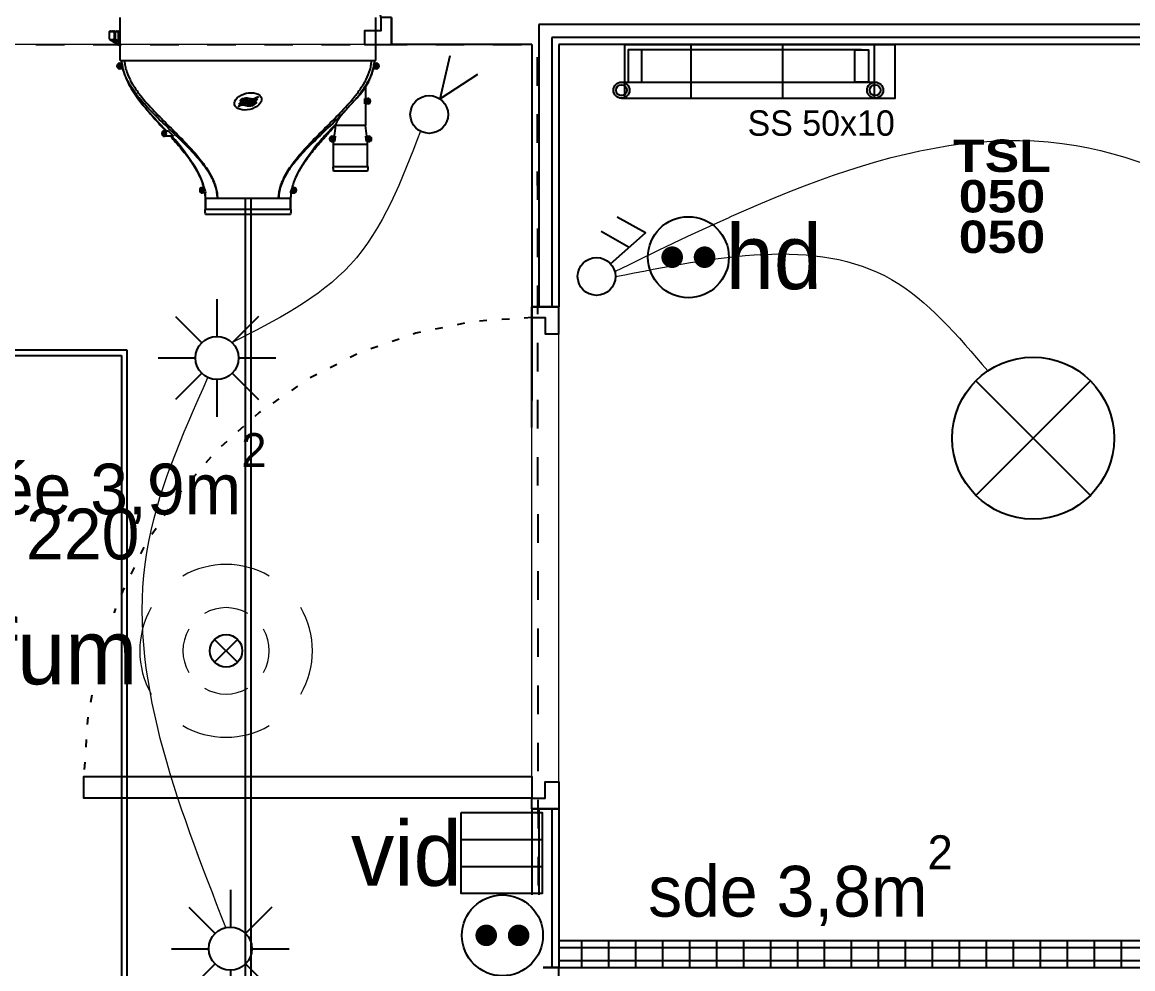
# Model space of a CAD drawing. Header units: centimetres. Extents: x 2648 to 12729, y 1890 to 6224.
# Drawn here: x 9464.1 to 9669.8, y 4393.2 to 4568.5 of the extents above; entities that cross this region are included whole.
import ezdxf

# ---------------------------------------------------------------- set-up
doc = ezdxf.new("R2010")
doc.units = ezdxf.units.CM
doc.linetypes.add('Style de ligne -18', pattern=[0.164042, 0.054681, -0.109361])
doc.linetypes.add('VW-01', pattern=[0.41656, 0.20828, -0.20828])
for name, color, linetype in [('B aménagement intérieur', 252, 'Continuous'), ('B Faux plafonds', 9, 'Continuous'), ('B GÈnÈral_Hatch', 252, 'Continuous'), ('B Général', 252, 'Continuous'), ('C ANNOTATIONS-prestations', 252, 'Continuous'), ('C ANNOTATIONS-texte', 252, 'Continuous'), ('D SURFACES-shab', 252, 'Continuous'), ('F REMPLISSAGE-vert clair', 252, 'Continuous'), ('F REMPLISSAGE-vert foncé', 252, 'Continuous'), ('F REMPLISSAGE-vert hachurÈ_Hatch', 252, 'Continuous'), ('F REMPLISSAGE-vert hachuré', 252, 'Continuous')]:
    doc.layers.add(name, color=color, linetype=linetype)
for name, color, linetype, lineweight in [('prlm-CHAUFF', 4, 'Continuous', 25), ('prlm-CHAUFF-CONV', 1, 'Continuous', 25), ('prlm-ELEC-CFA', 1, 'Continuous', 25), ('prlm-ELEC-CFO', 10, 'Continuous', 25), ('prlm-ELEC-SSI', 6, 'Continuous', 25)]:
    doc.layers.add(name, color=color, linetype=linetype, lineweight=lineweight)
doc.layers.add('prlm-ZEROPLOT', color=254, linetype='Continuous', plot=False)
doc.styles.add('Eurostile', font='Eurosti.TTF')
doc.styles.add('prlm-chauff-rad', font='ariblk.ttf', dxfattribs={"height": 12})
doc.styles.add('prlm-elec-cfa', font='comic.ttf', dxfattribs={"height": 12})
doc.styles.add('prlm-elec-cfo', font='comic.ttf', dxfattribs={"height": 12})
doc.styles.add('prlm-elec-ssi', font='comic.ttf', dxfattribs={"height": 12})
pattern_1 = [(90, (9427.75, 4590.1716), (5, -5e-14), [])]

# ---------------------------------------------------------------- blocks, each defined once
blk = doc.blocks.new('xi.TSL-050-050')
at = {"layer": 'prlm-CHAUFF-CONV', "linetype": 'ByBlock', "lineweight": -2}
h = blk.add_hatch(color=0, dxfattribs=at)
edge = h.paths.add_edge_path()
edge.add_arc((-23.5, 7.5), 1.5, 0, 360)
edge = h.paths.add_edge_path(flags=17)
edge.add_arc((-23.5, 7.5), 1, 0, 360)
edge = h.paths.add_edge_path()
edge.add_arc((23.5, 7.5), 1.5, 0, 360)
edge = h.paths.add_edge_path(flags=17)
edge.add_arc((23.5, 7.5), 1, 0, 360)
at = {"layer": 'prlm-CHAUFF-CONV', "color": 0, "linetype": 'ByBlock', "lineweight": -2, "flags": 128}
for points in [[(23.5, 9), (-23.5, 9)], [(23.5, 6), (-23.5, 6)]]:
    blk.add_lwpolyline(points, dxfattribs=at)
at = {"layer": 'prlm-CHAUFF-CONV', "color": 0, "linetype": 'ByBlock', "lineweight": -2}
for points in [[(-19.73, 0), (-22.27, 0), (-22.27, 6), (-19.73, 6)], [(19.73, 0), (22.27, 0), (22.27, 6), (19.73, 6)]]:
    blk.add_lwpolyline(points, close=True, dxfattribs=at)
for centre, radius in [((-23.5, 7.5), 1.5), ((-23.5, 7.5), 1), ((23.5, 7.5), 1.5), ((23.5, 7.5), 1)]:
    blk.add_circle(centre, radius, dxfattribs=at)
at = {"layer": 'prlm-ZEROPLOT', "linetype": 'ByBlock', "lineweight": -2, "flags": 128}
blk.add_lwpolyline([(-21, 0), (21, 0)], dxfattribs=at)
blk = doc.blocks.new('xi.PC')
at = {"color": 0, "lineweight": 5}
blk.add_wipeout([(-7.5, -7.5), (7.5, -7.5), (7.5, 7.5), (-7.5, 7.5)], dxfattribs=at).dxf.layer = 'prlm-ELEC-CFO'
at = {"layer": 'prlm-ELEC-CFO', "color": 0, "linetype": 'ByBlock', "lineweight": 5, "const_width": 2}
for points in [[(-4, 0, 1), (-2, 0, 1)], [(2, 0, 1), (4, 0, 1)]]:
    blk.add_lwpolyline(points, format="xyb", close=True, dxfattribs=at)
at = {"layer": 'prlm-ELEC-CFO', "color": 0, "linetype": 'ByBlock', "lineweight": -2}
blk.add_circle((0, 0), 7.5, dxfattribs=at)
blk = doc.blocks.new('xi.VID')
at = {"layer": 'prlm-ELEC-CFA', "color": 0, "linetype": 'ByBlock', "lineweight": -2, "flags": 128}
blk.add_lwpolyline([(-7.5, 7.5), (7.5, 7.5), (7.5, -7.5), (-7.5, -7.5)], close=True, dxfattribs=at)
at = {"layer": 'prlm-ELEC-CFA', "color": 0}
for points in [[(-7.5, 2.5), (7.5, 2.5)], [(-7.5, -2.5), (7.5, -2.5)]]:
    blk.add_lwpolyline(points, dxfattribs=at)
blk = doc.blocks.new('xi.FUM')
at = {"color": 0}
blk.add_wipeout([(-10.61, -10.61), (-15, 0), (-10.61, 10.61), (0, 15), (10.61, 10.61), (15, 0), (10.61, -10.61), (0, -15)], dxfattribs=at).dxf.layer = 'prlm-ELEC-SSI'
at = {"layer": 'prlm-ELEC-SSI', "color": 0}
for points in [[(-2.12, 2.12), (2.12, -2.12)], [(2.12, 2.12), (-2.12, -2.12)]]:
    blk.add_lwpolyline(points, dxfattribs=at)
blk.add_circle((0, 0), 3, dxfattribs=at)
at = {"layer": 'prlm-ELEC-SSI', "color": 0, "lineweight": 13}
for radius, start, end in [(16, 60, 120), (16, 150, 210), (8, 60, 120), (16, 330, 30), (8, 150, 210), (8, 330, 30), (8, 240, 300), (16, 240, 300)]:
    blk.add_arc((0, 0), radius, start, end, dxfattribs=at)
blk = doc.blocks.new('xi.VV')
at = {"layer": 'prlm-ELEC-CFO', "color": 0}
blk.add_lwpolyline([(6.95, 3.42), (0.01, -1.13), (1.91, 6.95)], dxfattribs=at)
blk.add_circle((-2, -4), 3.5, dxfattribs=at)
blk = doc.blocks.new('xi.SPOT')
at = {"color": 0, "lineweight": 5}
blk.add_wipeout([(-4, 0), (-2.83, -2.83), (0, -4), (2.83, -2.83), (4, 0), (2.83, 2.83), (0, 4), (-2.83, 2.83)], dxfattribs=at).dxf.layer = 'prlm-ELEC-CFO'
at = {"layer": 'prlm-ELEC-CFO', "color": 0, "linetype": 'ByBlock', "lineweight": -2, "flags": 128}
for points in [[(0, 10.88), (0, 4)], [(-7.69, 7.69), (-2.83, 2.83)], [(7.69, 7.69), (2.83, 2.83)], [(-10.88, 0), (-4, 0)], [(4, 0), (10.88, 0)], [(-2.83, -2.83), (-7.69, -7.69)], [(0, -4), (0, -10.88)], [(2.83, -2.83), (7.69, -7.69)]]:
    blk.add_lwpolyline(points, dxfattribs=at)
at = {"layer": 'prlm-ELEC-CFO', "color": 0, "linetype": 'ByBlock', "lineweight": -2}
blk.add_circle((0, 0), 4, dxfattribs=at)
blk = doc.blocks.new('xi.PCHD')
at = {"color": 0, "lineweight": 5}
blk.add_wipeout([(-7.5, -7.5), (7.5, -7.5), (7.5, 7.5), (-7.5, 7.5)], dxfattribs=at).dxf.layer = 'prlm-ELEC-CFO'
at = {"layer": 'prlm-ELEC-CFO', "color": 0, "linetype": 'ByBlock', "lineweight": 5, "const_width": 2}
for points in [[(-4, 0, 1), (-2, 0, 1)], [(2, 0, 1), (4, 0, 1)]]:
    blk.add_lwpolyline(points, format="xyb", close=True, dxfattribs=at)
at = {"layer": 'prlm-ELEC-CFO', "color": 0, "linetype": 'ByBlock', "lineweight": -2}
blk.add_circle((0, 0), 7.5, dxfattribs=at)
blk = doc.blocks.new('xi.DA')
at = {"layer": 'prlm-ELEC-CFO', "color": 0}
for points in [[(0.61, -1.67), (7.04, 4.05), (1.81, 7.01)], [(4.05, 1.39), (-1.17, 4.34)]]:
    blk.add_lwpolyline(points, dxfattribs=at)
blk.add_circle((-2, -4), 3.5, dxfattribs=at)
blk = doc.blocks.new('xi.PTCE')
at = {"layer": 'prlm-ELEC-CFO', "color": 0}
for points in [[(-10.61, 10.61), (10.61, -10.61)], [(10.61, 10.61), (-10.61, -10.61)]]:
    blk.add_lwpolyline(points, dxfattribs=at)
at = {"layer": 'prlm-ELEC-CFO', "color": 0, "linetype": 'ByBlock'}
blk.add_circle((0, 0), 15, dxfattribs=at)
blk = doc.blocks.new('B 80.PP 80')
at = {"layer": 'B Général', "flags": 128}
blk.add_lwpolyline([(-43, 2.5), (-43, 85.5), (-39, 85.5), (-39, 2.5)], close=True, dxfattribs=at)
at = {"layer": 'B Général', "linetype": 'Style de ligne -18', "ltscale": 25.4, "flags": 128}
blk.add_lwpolyline([(46, 2.5), (45.27, 13.33), (43.1, 23.98), (39.53, 34.26), (34.61, 44), (28.44, 53.03), (21.1, 61.19), (12.74, 68.35), (3.5, 74.38), (-6.47, 79.18), (-17, 82.67), (-27.91, 84.79), (-39, 85.5)], dxfattribs=at)
at = {"layer": 'B Général', "linetype": 'Continuous', "flags": 128}
for points in [[(-45, 2.5), (-43, 2.5), (-43, 0), (-40, 0), (-40, -2.5), (-45, -2.5)], [(48, 2.5), (46, 2.5), (46, 0), (43, 0), (43, -2.5), (48, -2.5), (48, -2.5), (48, -2.5), (48, 1.79), (48, 1.79)]]:
    blk.add_lwpolyline(points, close=True, dxfattribs=at)
at = {"layer": 'C ANNOTATIONS-prestations', "insert": (-37.5, 32.5), "char_height": 5.8825, "attachment_point": 1, "rotation": 90, "line_spacing_factor": 0.894142, "style": 'Eurostile'}
blk.add_mtext('PP 83 x 204', dxfattribs=at)
blk = doc.blocks.new('B 80.Sèche-serviette')
at = {"layer": 'B GÈnÈral_Hatch', "linetype": 'Continuous'}
h = blk.add_hatch(dxfattribs=at)
h.set_pattern_fill('H_BARDAGE V 150', color=256, style=0, pattern_type=2)
h.set_pattern_definition([(90, (0, 3.493), (17, 0), [])])
h.paths.add_polyline_path([(-25, 8.4925), (25, 8.4925), (25, -1.5075), (-25, -1.5075)])
at = {"layer": 'B Général', "linetype": 'Continuous', "flags": 128}
blk.add_lwpolyline([(-25, 8.4925), (25, 8.4925), (25, -1.5075), (-25, -1.5075)], close=True, dxfattribs=at)
at = {"layer": 'C ANNOTATIONS-prestations', "insert": (25, -8.4925), "char_height": 4.706, "width": 50, "attachment_point": 9, "line_spacing_factor": 0.894142, "style": 'Eurostile'}
blk.add_mtext('SS 50x10', dxfattribs=at)

msp = doc.modelspace()

# ---------------------------------------------------------------- hatches: boundary and pattern name
at = {"layer": 'F REMPLISSAGE-vert hachurÈ_Hatch', "linetype": 'Continuous'}
h = msp.add_hatch(dxfattribs=at)
h.set_pattern_fill('90-0_5 HYDROFUGE_0_5', color=256, style=0, pattern_type=2)
h.set_pattern_definition(pattern_1)
h.paths.add_polyline_path([(9563.484, 4398.397), (9563.484, 4397.097), (9706.16, 4397.097), (9706.16, 4398.397)])
h = msp.add_hatch(dxfattribs=at)
h.set_pattern_fill('90-0_5 HYDROFUGE_0_5', color=256, style=0, pattern_type=2)
h.set_pattern_definition(pattern_1)
h.paths.add_polyline_path([(9563.484, 4397.097), (9563.484, 4394.697), (9706.16, 4394.697), (9706.16, 4397.097)])
h = msp.add_hatch(dxfattribs=at)
h.set_pattern_fill('90-0_5 HYDROFUGE_0_5', color=256, style=0, pattern_type=2)
h.set_pattern_definition(pattern_1)
h.paths.add_polyline_path([(9563.484, 4394.697), (9563.484, 4393.397), (9706.16, 4393.397), (9706.16, 4394.697)])

# ---------------------------------------------------------------- linework, layer by layer
at = {"layer": 'B Faux plafonds', "linetype": 'VW-01', "ltscale": 25.4, "flags": 128}
msp.add_lwpolyline([(9559.663, 4393.397), (9706.16, 4393.397), (9706.16, 4300.397), (9439.484, 4300.308), (9439.484, 4300.314), (9432.329, 4300.314), (9432.329, 4367.315), (9367.329, 4367.315), (9367.329, 4457.315), (9432.344, 4457.315), (9432.344, 4564.372), (9559.484, 4564.372)], close=True, dxfattribs=at)
at = {"layer": 'B Général', "linetype": 'Continuous'}
for p, q in [((9532.484, 4569.372), (9532.484, 4564.372)), ((9558.484, 4564.372), (9532.484, 4564.372)), ((9558.484, 4564.372), (9532.484, 4564.372)), ((9558.484, 4564.372), (9558.484, 4498.397)), ((9794.484, 4564.372), (9563.484, 4564.372)), ((9563.484, 4564.372), (9563.484, 4515.781)), ((9558.484, 4515.781), (9563.484, 4515.781)), ((9558.484, 4493.397), (9558.484, 4515.781)), ((9558.484, 4422.781), (9558.484, 4393.397)), ((9558.484, 4422.781), (9563.484, 4422.781)), ((9563.484, 4422.781), (9563.484, 4398.397)), ((9563.484, 4398.397), (9706.16, 4398.397)), ((9558.484, 4393.397), (9563.484, 4393.397)), ((9563.484, 4393.397), (9706.16, 4393.397))]:
    msp.add_line(p, q, dxfattribs=at)
at = {"layer": 'B Général', "linetype": 'Continuous', "flags": 128}
for points in [[(9558.484, 4515.781), (9558.484, 4513.781), (9560.984, 4513.781), (9560.984, 4510.781), (9563.484, 4510.781), (9563.484, 4515.781), (9563.484, 4515.781), (9563.484, 4515.781), (9559.198, 4515.781), (9559.198, 4515.781)], [(9558.484, 4422.781), (9558.484, 4424.781), (9560.984, 4424.781), (9560.984, 4427.781), (9563.484, 4427.781), (9563.484, 4422.781)]]:
    msp.add_lwpolyline(points, close=True, dxfattribs=at)
at = {"layer": 'B Général', "linetype": 'Style de ligne -18', "ltscale": 25.4, "flags": 128}
msp.add_lwpolyline([(9558.484, 4513.781), (9547.651, 4513.054), (9537.002, 4510.885), (9526.721, 4507.311), (9516.984, 4502.394), (9507.957, 4496.216), (9499.794, 4488.885), (9492.636, 4480.526), (9486.604, 4471.281), (9481.802, 4461.309), (9478.312, 4450.781), (9476.194, 4439.876), (9475.484, 4428.781)], dxfattribs=at)
at = {"layer": 'B Général', "flags": 128}
msp.add_lwpolyline([(9558.484, 4424.781), (9475.484, 4424.781), (9475.484, 4428.781), (9558.484, 4428.781)], close=True, dxfattribs=at)
at = {"layer": 'D SURFACES-shab', "lineweight": 18, "flags": 128}
for points in [[(9432.329, 4367.315), (9432.329, 4300.376), (9558.484, 4300.301), (9558.484, 4564.372), (9432.344, 4564.372), (9432.344, 4457.315), (9367.329, 4457.315), (9367.329, 4367.315)], [(9563.484, 4564.372), (9794.484, 4564.372), (9794.484, 4398.397), (9563.484, 4398.397)], [(9563.484, 4393.397), (9705.16, 4393.397), (9705.16, 4300.301), (9563.484, 4300.301)]]:
    msp.add_lwpolyline(points, close=True, dxfattribs=at)
at = {"layer": 'F REMPLISSAGE-vert clair'}
for p, q in [((9794.484, 4568.072), (9559.784, 4568.072)), ((9559.784, 4568.072), (9559.784, 4515.781)), ((9794.484, 4565.672), (9562.184, 4565.672)), ((9562.184, 4565.672), (9562.184, 4515.781)), ((9559.784, 4422.781), (9559.784, 4393.397)), ((9562.184, 4422.781), (9562.184, 4393.397))]:
    msp.add_line(p, q, dxfattribs=at)
at = {"layer": 'F REMPLISSAGE-vert foncé'}
for p, q in [((9794.484, 4568.072), (9559.784, 4568.072)), ((9559.784, 4568.072), (9559.784, 4515.781)), ((9794.484, 4565.672), (9562.184, 4565.672)), ((9562.184, 4565.672), (9562.184, 4515.781)), ((9559.784, 4422.781), (9559.784, 4393.397)), ((9562.184, 4422.781), (9562.184, 4393.397))]:
    msp.add_line(p, q, dxfattribs=at)
at = {"layer": 'F REMPLISSAGE-vert foncé', "linetype": 'Continuous'}
for p, q in [((9558.484, 4564.372), (9558.484, 4515.781)), ((9794.484, 4564.372), (9563.484, 4564.372)), ((9563.484, 4564.372), (9563.484, 4515.781)), ((9558.484, 4422.781), (9558.484, 4393.397)), ((9563.484, 4422.781), (9563.484, 4393.397))]:
    msp.add_line(p, q, dxfattribs=at)
at = {"layer": 'F REMPLISSAGE-vert hachuré', "linetype": 'Continuous'}
for p, q in [((9563.484, 4398.397), (9706.16, 4398.397)), ((9563.484, 4393.397), (9706.16, 4393.397))]:
    msp.add_line(p, q, dxfattribs=at)
at = {"layer": 'F REMPLISSAGE-vert hachuré'}
for p, q in [((9563.484, 4397.097), (9706.16, 4397.097)), ((9563.484, 4394.697), (9706.16, 4394.697))]:
    msp.add_line(p, q, dxfattribs=at)
at = {"layer": 'prlm-CHAUFF', "ltscale": 50}
for p, q in [((9482.2, 4561.372), (9482.2, 4569.372)), ((9529.6, 4561.372), (9529.6, 4569.372)), ((9480.192, 4566.722), (9480.235, 4566.771)), ((9481.185, 4566.722), (9480.192, 4566.722)), ((9480.192, 4566.722), (9480.192, 4565.359)), ((9480.235, 4566.771), (9480.237, 4566.772)), ((9480.237, 4566.772), (9481.263, 4566.772)), ((9480.347, 4566.862), (9480.257, 4566.772)), ((9480.391, 4566.862), (9480.301, 4566.772)), ((9480.369, 4566.84), (9480.347, 4566.862)), ((9480.455, 4566.862), (9480.365, 4566.772)), ((9480.423, 4566.83), (9480.391, 4566.862)), ((9480.541, 4566.862), (9480.451, 4566.772)), ((9480.498, 4566.82), (9480.455, 4566.862)), ((9480.593, 4566.809), (9480.541, 4566.862)), ((9480.646, 4566.862), (9480.556, 4566.772)), ((9480.61, 4566.862), (9480.575, 4566.827)), ((9480.628, 4566.844), (9480.61, 4566.862)), ((9480.709, 4566.799), (9480.646, 4566.862)), ((9480.771, 4566.862), (9480.681, 4566.772)), ((9480.844, 4566.789), (9480.771, 4566.862)), ((9480.849, 4566.862), (9480.81, 4566.824)), ((9480.917, 4566.862), (9480.827, 4566.772)), ((9480.883, 4566.828), (9480.849, 4566.862)), ((9481, 4566.779), (9480.917, 4566.862)), ((9481.083, 4566.862), (9480.993, 4566.772)), ((9481.173, 4566.772), (9481.083, 4566.862)), ((9481.132, 4566.862), (9481.107, 4566.838)), ((9481.201, 4566.793), (9481.132, 4566.862)), ((9481.27, 4566.862), (9481.18, 4566.772)), ((9481.185, 4566.722), (9481.261, 4566.771)), ((9481.185, 4565.359), (9481.185, 4566.722)), ((9481.263, 4566.772), (9481.261, 4566.771)), ((9481.261, 4566.771), (9481.261, 4565.331)), ((9481.263, 4566.772), (9481.837, 4566.772)), ((9481.36, 4566.772), (9481.27, 4566.862)), ((9481.417, 4566.862), (9481.344, 4566.789)), ((9481.476, 4566.804), (9481.417, 4566.862)), ((9481.534, 4566.862), (9481.444, 4566.772)), ((9481.624, 4566.772), (9481.534, 4566.862)), ((9481.665, 4566.862), (9481.599, 4566.797)), ((9481.718, 4566.809), (9481.665, 4566.862)), ((9481.772, 4566.862), (9481.682, 4566.772)), ((9481.862, 4566.772), (9481.772, 4566.862)), ((9482.2, 4566.772), (9481.837, 4566.772)), ((9481.837, 4566.772), (9481.837, 4564.956)), ((9482.015, 4566.862), (9481.925, 4566.772)), ((9482.105, 4566.772), (9482.015, 4566.862)), ((9482.2, 4566.807), (9482.166, 4566.772)), ((9480.843, 4564.912), (9480.506, 4565.13)), ((9480.62, 4565.119), (9480.882, 4564.949)), ((9480.843, 4564.912), (9480.882, 4564.949)), ((9480.86, 4564.901), (9480.843, 4564.912)), ((9480.86, 4564.901), (9480.891, 4564.938)), ((9481.466, 4564.544), (9480.86, 4564.901)), ((9480.882, 4564.949), (9480.882, 4565.12)), ((9480.882, 4564.949), (9480.891, 4564.938)), ((9480.891, 4565.121), (9480.891, 4564.938)), ((9480.891, 4564.938), (9481.492, 4564.582)), ((9481.261, 4565.331), (9481.185, 4565.359)), ((9481.261, 4565.331), (9481.837, 4564.956)), ((9481.363, 4565.13), (9481.701, 4564.912)), ((9481.492, 4564.582), (9481.466, 4564.544)), ((9481.492, 4564.582), (9481.492, 4565.047)), ((9481.546, 4564.518), (9481.544, 4564.522)), ((9481.546, 4565.012), (9481.546, 4564.518)), ((9481.546, 4564.518), (9481.569, 4564.479)), ((9481.701, 4564.912), (9481.718, 4564.901)), ((9481.718, 4564.901), (9482.2, 4564.565)), ((9481.837, 4564.956), (9482.2, 4564.711)), ((9481.944, 4560.322), (9481.944, 4560.422)), ((9481.944, 4560.422), (9482.05, 4560.422)), ((9482.05, 4560.529), (9482.15, 4560.529)), ((9482.05, 4560.422), (9482.05, 4560.529)), ((9482.1, 4560.872), (9482.543, 4560.872)), ((9482.15, 4560.529), (9482.15, 4560.422)), ((9482.15, 4560.422), (9482.256, 4560.422)), ((9482.2, 4561.372), (9529.6, 4561.372)), ((9482.256, 4560.422), (9482.256, 4560.322)), ((9482.538, 4560.956), (9482.542, 4560.872)), ((9529.257, 4560.872), (9529.7, 4560.872)), ((9529.262, 4560.956), (9529.258, 4560.872)), ((9529.544, 4560.322), (9529.544, 4560.422)), ((9529.544, 4560.422), (9529.65, 4560.422)), ((9529.65, 4560.529), (9529.75, 4560.529)), ((9529.65, 4560.422), (9529.65, 4560.529)), ((9529.75, 4560.529), (9529.75, 4560.422)), ((9529.75, 4560.422), (9529.856, 4560.422)), ((9529.856, 4560.422), (9529.856, 4560.322)), ((9482.05, 4560.322), (9481.944, 4560.322)), ((9482.05, 4560.216), (9482.05, 4560.322)), ((9482.15, 4560.216), (9482.05, 4560.216)), ((9482.713, 4559.872), (9482.1, 4559.872)), ((9482.15, 4560.322), (9482.15, 4560.216)), ((9482.256, 4560.322), (9482.15, 4560.322)), ((9529.7, 4559.872), (9529.087, 4559.872)), ((9529.65, 4560.322), (9529.544, 4560.322)), ((9529.65, 4560.216), (9529.65, 4560.322)), ((9529.75, 4560.216), (9529.65, 4560.216)), ((9529.75, 4560.322), (9529.75, 4560.216)), ((9529.856, 4560.322), (9529.75, 4560.322)), ((9527.7, 4556.494), (9527.7, 4554.372)), ((9527.7, 4556.494), (9527.7, 4554.372)), ((9527.55, 4553.372), (9527.55, 4554.372)), ((9527.55, 4554.372), (9528.1, 4554.372)), ((9528.1, 4553.372), (9527.55, 4553.372)), ((9527.7, 4553.372), (9527.7, 4549.372)), ((9527.7, 4553.372), (9527.7, 4549.372)), ((9527.944, 4553.822), (9527.944, 4553.922)), ((9527.944, 4553.922), (9528.05, 4553.922)), ((9528.05, 4553.822), (9527.944, 4553.822)), ((9528.05, 4554.029), (9528.15, 4554.029)), ((9528.05, 4553.922), (9528.05, 4554.029)), ((9528.05, 4553.716), (9528.05, 4553.822)), ((9528.15, 4553.716), (9528.05, 4553.716)), ((9528.15, 4554.029), (9528.15, 4553.922)), ((9528.15, 4553.922), (9528.256, 4553.922)), ((9528.15, 4553.822), (9528.15, 4553.716)), ((9528.256, 4553.822), (9528.15, 4553.822)), ((9528.256, 4553.922), (9528.256, 4553.822)), ((9490.409, 4548.029), (9490.509, 4548.029)), ((9490.409, 4547.922), (9490.409, 4548.029)), ((9490.459, 4548.372), (9491.073, 4548.372)), ((9490.509, 4548.029), (9490.509, 4547.922)), ((9491.073, 4548.372), (9492.075, 4547.372)), ((9522.1, 4549.53), (9520.03, 4547.372)), ((9520.03, 4547.372), (9522.1, 4549.53)), ((9522.1, 4549.53), (9522.1, 4549.372)), ((9522.1, 4549.53), (9522.1, 4549.372)), ((9527.7, 4549.372), (9522.1, 4549.372)), ((9490.303, 4547.822), (9490.303, 4547.922)), ((9490.303, 4547.922), (9490.409, 4547.922)), ((9490.409, 4547.822), (9490.303, 4547.822)), ((9490.409, 4547.716), (9490.409, 4547.822)), ((9490.509, 4547.716), (9490.409, 4547.716)), ((9492.075, 4547.372), (9490.459, 4547.372)), ((9490.509, 4547.922), (9490.616, 4547.922)), ((9490.509, 4547.822), (9490.509, 4547.716)), ((9490.616, 4547.822), (9490.509, 4547.822)), ((9490.616, 4547.922), (9490.616, 4547.822)), ((9521.344, 4546.822), (9521.344, 4546.922)), ((9521.344, 4546.922), (9521.45, 4546.922)), ((9521.45, 4546.822), (9521.344, 4546.822)), ((9521.45, 4547.029), (9521.55, 4547.029)), ((9521.45, 4546.922), (9521.45, 4547.029)), ((9521.45, 4546.716), (9521.45, 4546.822)), ((9521.55, 4546.716), (9521.45, 4546.716)), ((9521.5, 4547.372), (9522.05, 4547.372)), ((9521.933, 4546.372), (9521.5, 4546.372)), ((9521.55, 4547.029), (9521.55, 4546.922)), ((9521.55, 4546.922), (9521.656, 4546.922)), ((9521.55, 4546.822), (9521.55, 4546.716)), ((9521.656, 4546.822), (9521.55, 4546.822)), ((9521.656, 4546.922), (9521.656, 4546.822)), ((9522.05, 4547.317), (9521.933, 4546.372)), ((9522.05, 4547.372), (9522.05, 4547.317)), ((9527.75, 4547.317), (9527.75, 4547.372)), ((9527.75, 4547.372), (9528.3, 4547.372)), ((9527.867, 4546.372), (9527.75, 4547.317)), ((9528.3, 4546.372), (9527.867, 4546.372)), ((9528.144, 4546.822), (9528.144, 4546.922)), ((9528.144, 4546.922), (9528.25, 4546.922)), ((9528.25, 4546.822), (9528.144, 4546.822)), ((9528.25, 4547.029), (9528.35, 4547.029)), ((9528.25, 4546.922), (9528.25, 4547.029)), ((9528.25, 4546.716), (9528.25, 4546.822)), ((9528.35, 4546.716), (9528.25, 4546.716)), ((9528.35, 4547.029), (9528.35, 4546.922)), ((9528.35, 4546.922), (9528.456, 4546.922)), ((9528.456, 4546.822), (9528.35, 4546.822)), ((9528.35, 4546.822), (9528.35, 4546.716)), ((9528.456, 4546.922), (9528.456, 4546.822)), ((9521.75, 4545.872), (9528.05, 4545.872)), ((9521.75, 4541.772), (9521.75, 4545.872)), ((9521.75, 4541.772), (9521.75, 4545.872)), ((9528.05, 4541.772), (9528.05, 4545.872)), ((9528.05, 4541.772), (9528.05, 4545.872)), ((9496.494, 4540.893), (9496.519, 4540.893)), ((9496.782, 4540.354), (9496.813, 4540.354)), ((9515.306, 4540.893), (9515.306, 4540.893)), ((9521.65, 4541.772), (9528.15, 4541.772)), ((9528.05, 4540.872), (9521.75, 4540.872)), ((9497.442, 4537.872), (9497.742, 4537.872)), ((9497.742, 4537.872), (9497.946, 4537.192)), ((9514.058, 4537.872), (9513.854, 4537.192)), ((9514.358, 4537.872), (9514.058, 4537.872)), ((9497.286, 4537.422), (9497.392, 4537.422)), ((9497.286, 4537.322), (9497.286, 4537.422)), ((9497.392, 4537.322), (9497.286, 4537.322)), ((9497.392, 4537.529), (9497.492, 4537.529)), ((9497.392, 4537.422), (9497.392, 4537.529)), ((9497.392, 4537.216), (9497.392, 4537.322)), ((9497.492, 4537.216), (9497.392, 4537.216)), ((9497.996, 4536.872), (9497.442, 4536.872)), ((9497.492, 4537.529), (9497.492, 4537.422)), ((9497.492, 4537.422), (9497.598, 4537.422)), ((9497.598, 4537.322), (9497.492, 4537.322)), ((9497.492, 4537.322), (9497.492, 4537.216)), ((9497.598, 4537.422), (9497.598, 4537.322)), ((9497.946, 4537.192), (9497.996, 4536.872)), ((9498, 4535.872), (9500.229, 4535.872)), ((9498, 4533.772), (9498, 4535.872)), ((9498, 4535.872), (9498, 4533.772)), ((9500.229, 4535.872), (9511.571, 4535.872)), ((9511.571, 4535.872), (9513.8, 4535.872)), ((9513.8, 4533.772), (9513.8, 4535.872)), ((9513.8, 4535.872), (9513.8, 4533.772)), ((9513.804, 4536.872), (9513.854, 4537.192)), ((9513.804, 4536.872), (9514.358, 4536.872)), ((9514.202, 4537.422), (9514.308, 4537.422)), ((9514.202, 4537.322), (9514.202, 4537.422)), ((9514.308, 4537.322), (9514.202, 4537.322)), ((9514.308, 4537.529), (9514.408, 4537.529)), ((9514.308, 4537.422), (9514.308, 4537.529)), ((9514.308, 4537.216), (9514.308, 4537.322)), ((9514.408, 4537.216), (9514.308, 4537.216)), ((9514.408, 4537.529), (9514.408, 4537.422)), ((9514.408, 4537.422), (9514.514, 4537.422)), ((9514.514, 4537.322), (9514.408, 4537.322)), ((9514.408, 4537.322), (9514.408, 4537.216)), ((9514.514, 4537.422), (9514.514, 4537.322)), ((9513.9, 4533.772), (9497.9, 4533.772)), ((9513.8, 4532.872), (9498, 4532.872)), ((9460.844, 4507.789), (9483.43, 4507.789)), ((9460.844, 4506.789), (9482.43, 4506.789))]:
    msp.add_line(p, q, dxfattribs=at)
for centre, radius in [((9482.1, 4560.372), 0.3), ((9482.1, 4560.372), 0.25), ((9529.7, 4560.372), 0.3), ((9529.7, 4560.372), 0.25), ((9528.1, 4553.872), 0.3), ((9528.1, 4553.872), 0.25), ((9490.459, 4547.872), 0.3), ((9490.459, 4547.872), 0.25), ((9521.5, 4546.872), 0.3), ((9521.5, 4546.872), 0.25), ((9528.3, 4546.872), 0.3), ((9528.3, 4546.872), 0.25), ((9497.442, 4537.372), 0.3), ((9497.442, 4537.372), 0.25), ((9514.358, 4537.372), 0.3), ((9514.358, 4537.372), 0.25)]:
    msp.add_circle(centre, radius, dxfattribs=at)
for centre, radius, start, end in [((9487.613, 4575.409), 12.5, 233.74938, 235.06371), ((9480.016, 4564.453), 0.836, 54.1326, 59.24253), ((9481.146, 4563.918), 0.703, 53.033, 62.93247), ((9481.177, 4564.263), 0.448, 34.67133, 45.49816), ((9487.613, 4575.409), 12.5, 241.31767, 241.5903), ((9488.259, 4576.604), 13.847, 241.91822, 244.05151), ((9488.137, 4576.255), 13.432, 242.11504, 243.76315), ((9482.1, 4560.372), 0.5, 90, 270), ((9529.7, 4560.372), 0.5, 270, 90), ((9517.313, 4562.732), 12.115, 343.72632, 346.38523), ((9508.383, 4570.146), 23.654, 316.40993, 324.75012), ((9528.1, 4553.872), 0.5, 270, 90), ((9550.643, 4529.325), 35.103, 135.71113, 139.52651), ((9490.459, 4547.872), 0.5, 90, 270), ((9483.389, 4539.27), 11.657, 39.57553, 44.02992), ((9483.137, 4539.046), 11.994, 39.6381, 43.96738), ((9462.765, 4521.309), 39.002, 32.5506, 40.61129), ((9462.766, 4521.31), 39.001, 30.13992, 40.61135), ((9549.035, 4521.309), 39.002, 139.38871, 149.85996), ((9549.034, 4521.31), 39.001, 139.38866, 149.86009), ((9528.411, 4539.27), 11.657, 135.97007, 140.42447), ((9528.663, 4539.046), 11.994, 136.03261, 140.36189), ((9521.5, 4546.872), 0.5, 90, 270), ((9528.3, 4546.872), 0.5, 270, 90), ((9484.795, 4534.391), 13.428, 12.99541, 36.08235), ((9478.982, 4531.205), 20.014, 27.2018, 28.95181), ((9486.744, 4535.047), 11.354, 14.41062, 27.86258), ((9525.415, 4534.902), 11.739, 152.3321, 165.44097), ((9525.056, 4535.047), 11.354, 152.13741, 165.69294), ((9532.818, 4531.205), 20.014, 151.04826, 152.79827), ((9532.818, 4531.205), 20.014, 151.04819, 152.79819), ((9523.636, 4541.537), 2, 173.25588, 199.4245), ((9523.636, 4541.537), 2, 173.25588, 199.4245), ((9526.164, 4541.537), 2, 340.5755, 6.74412), ((9526.164, 4541.537), 2, 340.5755, 6.74412), ((9497.442, 4537.372), 0.5, 90, 270), ((9514.358, 4537.372), 0.5, 270, 90), ((9490.178, 4535.862), 7.822, 0.07356, 7.42371), ((9490.232, 4535.864), 7.768, 0.05773, 7.45436), ((9490.788, 4535.882), 7.248, 359.9215, 7.83817), ((9521.622, 4535.862), 7.822, 172.57629, 179.92645), ((9521.568, 4535.864), 7.768, 172.54564, 179.94227), ((9520.969, 4535.887), 7.169, 173.90527, 180.11567), ((9520.969, 4535.887), 7.169, 172.09231, 173.54484), ((9499.886, 4533.537), 2, 173.25588, 199.4245), ((9499.886, 4533.537), 2, 173.25587, 199.42451), ((9511.914, 4533.537), 2, 340.5755, 6.74412), ((9511.914, 4533.537), 2, 340.57549, 6.74413)]:
    msp.add_arc(centre, radius, start, end, dxfattribs=at)
msp.add_ellipse((9505.9, 4553.824), major_axis=(-2.491, -0.574), ratio=0.6007751, dxfattribs=at)
for points, knots in [([(9480.192, 4565.359), (9480.212, 4565.33), (9480.248, 4565.309), (9480.352, 4565.28), (9480.42, 4565.272), (9480.546, 4565.272), (9480.592, 4565.274), (9480.691, 4565.281), (9480.745, 4565.287), (9480.915, 4565.308), (9481.043, 4565.33), (9481.185, 4565.359)], [0, 0, 0, 0, 0.25, 0.25, 0.5, 0.5, 0.625, 0.625, 0.75, 0.75, 1, 1, 1, 1]), ([(9480.453, 4565.163), (9480.457, 4565.161), (9480.463, 4565.157), (9480.474, 4565.151), (9480.486, 4565.145), (9480.499, 4565.14), (9480.513, 4565.135), (9480.528, 4565.13), (9480.543, 4565.126), (9480.56, 4565.123), (9480.577, 4565.12), (9480.595, 4565.117), (9480.614, 4565.115), (9480.634, 4565.113), (9480.655, 4565.111), (9480.677, 4565.11), (9480.7, 4565.11), (9480.73, 4565.109), (9480.77, 4565.11), (9480.819, 4565.112), (9480.872, 4565.116), (9480.927, 4565.121), (9480.986, 4565.128), (9481.047, 4565.136), (9481.112, 4565.146), (9481.18, 4565.157), (9481.228, 4565.166), (9481.251, 4565.17)], [0.03047123, 0.03047123, 0.03047123, 0.03047123, 0.05994566, 0.08976821, 0.11950158, 0.14915412, 0.17873427, 0.20825051, 0.23771143, 0.26712563, 0.2965018, 0.32584868, 0.35517504, 0.38448971, 0.41380153, 0.4431194, 0.47245222, 0.50180892, 0.55686694, 0.61186302, 0.66685622, 0.72190523, 0.77706824, 0.83240282, 0.88796581, 0.94381319, 1, 1, 1, 1]), ([(9481.251, 4565.17), (9481.253, 4565.171), (9481.256, 4565.171), (9481.261, 4565.171), (9481.267, 4565.171), (9481.274, 4565.17), (9481.28, 4565.169), (9481.288, 4565.167), (9481.296, 4565.164), (9481.308, 4565.16), (9481.325, 4565.153), (9481.345, 4565.142), (9481.357, 4565.134), (9481.363, 4565.13)], [0, 0, 0, 0, 0.0617893, 0.1223736, 0.1824406, 0.2426966, 0.303842, 0.3665485, 0.4314399, 0.4990804, 0.6683458, 0.8326458, 1, 1, 1, 1]), ([(9481.546, 4564.518), (9481.548, 4564.515), (9481.553, 4564.51), (9481.56, 4564.503), (9481.569, 4564.496), (9481.578, 4564.49), (9481.588, 4564.484), (9481.599, 4564.478), (9481.611, 4564.473), (9481.624, 4564.469), (9481.637, 4564.465), (9481.651, 4564.461), (9481.667, 4564.458), (9481.682, 4564.456), (9481.699, 4564.454), (9481.716, 4564.452), (9481.734, 4564.451), (9481.753, 4564.45), (9481.779, 4564.45), (9481.812, 4564.45), (9481.854, 4564.453), (9481.899, 4564.457), (9481.947, 4564.463), (9481.998, 4564.471), (9482.053, 4564.48), (9482.11, 4564.491), (9482.158, 4564.501), (9482.188, 4564.508), (9482.197, 4564.51)], [0, 0, 0, 0, 0.03007729, 0.06005389, 0.0899314, 0.11971144, 0.14939564, 0.17898565, 0.20848313, 0.23788978, 0.26720728, 0.29643736, 0.32558172, 0.35464213, 0.38362033, 0.4125181, 0.44133724, 0.47007953, 0.4987468, 0.55325793, 0.60803682, 0.66309582, 0.71844711, 0.77410266, 0.83007424, 0.88637344, 0.94301163, 0.96771742, 0.96771742, 0.96771742, 0.96771742]), ([(9482.196, 4564.466), (9482.193, 4564.465), (9482.18, 4564.462), (9482.156, 4564.457), (9482.125, 4564.451), (9482.095, 4564.445), (9482.065, 4564.439), (9482.036, 4564.434), (9482.009, 4564.43), (9481.982, 4564.426), (9481.956, 4564.422), (9481.93, 4564.419), (9481.906, 4564.417), (9481.882, 4564.415), (9481.859, 4564.413), (9481.837, 4564.412), (9481.815, 4564.411), (9481.788, 4564.411), (9481.757, 4564.412), (9481.724, 4564.414), (9481.693, 4564.418), (9481.665, 4564.424), (9481.64, 4564.432), (9481.618, 4564.441), (9481.598, 4564.452), (9481.581, 4564.465), (9481.573, 4564.474), (9481.569, 4564.479)], [0.053874, 0.053874, 0.053874, 0.053874, 0.06071041, 0.09076432, 0.12064021, 0.1503557, 0.17992874, 0.20937763, 0.238721, 0.26797777, 0.29716716, 0.32630864, 0.35542192, 0.38452691, 0.4136437, 0.44279256, 0.47199386, 0.50126807, 0.55623267, 0.61100343, 0.66571537, 0.72050165, 0.7754929, 0.83081662, 0.88659665, 0.94295271, 1, 1, 1, 1]), ([(9481.663, 4564.417), (9481.666, 4564.415), (9481.673, 4564.411), (9481.684, 4564.407), (9481.697, 4564.402), (9481.71, 4564.398), (9481.724, 4564.395), (9481.738, 4564.391), (9481.754, 4564.389), (9481.77, 4564.387), (9481.787, 4564.385), (9481.805, 4564.384), (9481.824, 4564.383), (9481.849, 4564.383), (9481.882, 4564.383), (9481.923, 4564.386), (9481.967, 4564.39), (9482.014, 4564.396), (9482.063, 4564.403), (9482.115, 4564.412), (9482.161, 4564.421), (9482.189, 4564.427), (9482.198, 4564.428)], [0.10594021, 0.10594021, 0.10594021, 0.10594021, 0.13595044, 0.16948681, 0.20288603, 0.23617044, 0.26936273, 0.30248592, 0.33556328, 0.36861838, 0.40167498, 0.43475703, 0.46788866, 0.5010941, 0.56297805, 0.62469258, 0.68639421, 0.74823739, 0.81037369, 0.87295114, 0.93611354, 0.96545219, 0.96545219, 0.96545219, 0.96545219]), ([(9500.229, 4535.872), (9500.228, 4536.044), (9500.222, 4536.216), (9500.195, 4536.558), (9500.174, 4536.728), (9500.095, 4537.237), (9500.017, 4537.572), (9499.82, 4538.229), (9499.702, 4538.55), (9499.434, 4539.18), (9499.283, 4539.49), (9498.802, 4540.387), (9498.44, 4540.951), (9497.666, 4542.034), (9497.255, 4542.555), (9495.972, 4544.075), (9495.055, 4545.035), (9493.176, 4546.916), (9492.214, 4547.836), (9490.293, 4549.68), (9489.333, 4550.605), (9487.468, 4552.503), (9486.563, 4553.475), (9485.309, 4555.017), (9484.909, 4555.545), (9484.349, 4556.37), (9484.169, 4556.651), (9483.826, 4557.226), (9483.663, 4557.521), (9483.211, 4558.421), (9482.961, 4559.038), (9482.694, 4559.998), (9482.623, 4560.324), (9482.541, 4560.893), (9482.517, 4561.132), (9482.507, 4561.372)], [0, 0, 0, 0, 0.015625, 0.015625, 0.03125, 0.03125, 0.0625, 0.0625, 0.09375, 0.09375, 0.125, 0.125, 0.1875, 0.1875, 0.25, 0.25, 0.375, 0.375, 0.5, 0.5, 0.625, 0.625, 0.75, 0.75, 0.8125, 0.8125, 0.84375, 0.84375, 0.875, 0.875, 0.9375, 0.9375, 0.96875, 0.96875, 0.99080463, 0.99080463, 0.99080463, 0.99080463]), ([(9483.007, 4561.372), (9483.018, 4561.135), (9483.042, 4560.899), (9483.128, 4560.338), (9483.201, 4560.016), (9483.474, 4559.067), (9483.728, 4558.458), (9484.184, 4557.569), (9484.347, 4557.278), (9484.69, 4556.712), (9484.869, 4556.435), (9485.426, 4555.62), (9485.823, 4555.097), (9487.062, 4553.568), (9487.952, 4552.599), (9489.779, 4550.699), (9490.715, 4549.771), (9492.584, 4547.912), (9493.517, 4546.981), (9495.329, 4545.075), (9496.209, 4544.101), (9497.433, 4542.561), (9497.824, 4542.034), (9498.556, 4540.939), (9498.898, 4540.371), (9499.35, 4539.469), (9499.491, 4539.159), (9499.741, 4538.529), (9499.851, 4538.209), (9500.033, 4537.554), (9500.105, 4537.222), (9500.179, 4536.718), (9500.198, 4536.549), (9500.223, 4536.21), (9500.228, 4536.041), (9500.229, 4535.872)], [0.00928076, 0.00928076, 0.00928076, 0.00928076, 0.03125, 0.03125, 0.0625, 0.0625, 0.125, 0.125, 0.15625, 0.15625, 0.1875, 0.1875, 0.25, 0.25, 0.375, 0.375, 0.5, 0.5, 0.625, 0.625, 0.75, 0.75, 0.8125, 0.8125, 0.875, 0.875, 0.90625, 0.90625, 0.9375, 0.9375, 0.96875, 0.96875, 0.984375, 0.984375, 1, 1, 1, 1]), ([(9511.571, 4535.872), (9511.572, 4536.042), (9511.577, 4536.212), (9511.603, 4536.551), (9511.621, 4536.72), (9511.695, 4537.224), (9511.767, 4537.556), (9511.95, 4538.211), (9512.059, 4538.531), (9512.309, 4539.16), (9512.45, 4539.47), (9512.902, 4540.372), (9513.244, 4540.939), (9513.977, 4542.035), (9514.368, 4542.562), (9515.591, 4544.102), (9516.471, 4545.076), (9518.283, 4546.981), (9519.216, 4547.912), (9521.085, 4549.771), (9522.022, 4550.7), (9523.849, 4552.599), (9524.739, 4553.568), (9525.977, 4555.098), (9526.374, 4555.621), (9526.931, 4556.435), (9527.11, 4556.712), (9527.453, 4557.279), (9527.616, 4557.569), (9528.072, 4558.458), (9528.326, 4559.067), (9528.599, 4560.016), (9528.672, 4560.338), (9528.758, 4560.899), (9528.782, 4561.135), (9528.793, 4561.372)], [0, 0, 0, 0, 0.015625, 0.015625, 0.03125, 0.03125, 0.0625, 0.0625, 0.09375, 0.09375, 0.125, 0.125, 0.1875, 0.1875, 0.25, 0.25, 0.375, 0.375, 0.5, 0.5, 0.625, 0.625, 0.75, 0.75, 0.8125, 0.8125, 0.84375, 0.84375, 0.875, 0.875, 0.9375, 0.9375, 0.96875, 0.96875, 0.99071887, 0.99071887, 0.99071887, 0.99071887]), ([(9529.293, 4561.372), (9529.281, 4561.095), (9529.252, 4560.819), (9529.149, 4560.18), (9529.063, 4559.821), (9528.742, 4558.764), (9528.441, 4558.087), (9527.726, 4556.774), (9527.322, 4556.156), (9526.456, 4554.966), (9525.995, 4554.394), (9525.515, 4553.837)], [0.03316313, 0.03316313, 0.03316313, 0.03316313, 0.125, 0.125, 0.25, 0.25, 0.5, 0.5, 0.75, 0.75, 1, 1, 1, 1]), ([(9482.71, 4559.872), (9482.776, 4559.584), (9482.856, 4559.299), (9483.041, 4558.733), (9483.146, 4558.452), (9483.489, 4557.628), (9483.755, 4557.1), (9484.339, 4556.073), (9484.657, 4555.575), (9485.33, 4554.6), (9485.687, 4554.122), (9486.788, 4552.723), (9487.567, 4551.831), (9489.166, 4550.082), (9489.986, 4549.226), (9490.808, 4548.372)], [0, 0, 0, 0, 0.0625, 0.0625, 0.125, 0.125, 0.25, 0.25, 0.375, 0.375, 0.5, 0.5, 0.75, 0.75, 1, 1, 1, 1]), ([(9529.09, 4559.872), (9529.022, 4559.576), (9528.939, 4559.282), (9528.795, 4558.845), (9528.744, 4558.7), (9528.635, 4558.411), (9528.578, 4558.269), (9528.4, 4557.846), (9528.271, 4557.569), (9527.997, 4557.025), (9527.852, 4556.758), (9527.7, 4556.494)], [0, 0, 0, 0, 0.25, 0.25, 0.375, 0.375, 0.5, 0.5, 0.75, 0.75, 1, 1, 1, 1]), ([(9527.7, 4556.494), (9527.861, 4556.774), (9528.014, 4557.057), (9528.302, 4557.632), (9528.436, 4557.925), (9528.681, 4558.52), (9528.792, 4558.823), (9528.911, 4559.202), (9528.932, 4559.272), (9528.952, 4559.342)], [0, 0, 0, 0, 0.25, 0.25, 0.5, 0.5, 0.75, 0.75, 0.80624293, 0.80624293, 0.80624293, 0.80624293]), ([(9484.499, 4555.826), (9484.602, 4555.663), (9484.922, 4555.17), (9485.494, 4554.355), (9486.234, 4553.386), (9487.023, 4552.415), (9487.946, 4551.334), (9488.998, 4550.151), (9489.924, 4549.13), (9490.464, 4548.537), (9490.613, 4548.373)], [0.16942225, 0.16942225, 0.16942225, 0.16942225, 0.19060013, 0.2339285, 0.2787061, 0.32470189, 0.37164236, 0.43517089, 0.4991397, 0.52356497, 0.52356497, 0.52356497, 0.52356497]), ([(9507.836, 4554.745), (9507.113, 4554.026), (9506.738, 4553.931), (9506.349, 4553.972), (9505.737, 4554.037), (9505.091, 4554.44), (9504.356, 4553.864)], [0, 0, 0, 0, 0.3890747, 0.3890747, 0.3890747, 1, 1, 1, 1]), ([(9507.525, 4553.7), (9506.802, 4552.982), (9506.427, 4552.887), (9506.038, 4552.928), (9505.426, 4552.993), (9504.78, 4553.396), (9504.045, 4552.82)], [0, 0, 0, 0, 0.3890747, 0.3890747, 0.3890747, 1, 1, 1, 1]), ([(9523.94, 4552.111), (9522.745, 4550.864), (9521.494, 4549.667), (9518.999, 4547.272), (9517.75, 4546.075), (9515.968, 4544.202), (9515.39, 4543.564), (9514.288, 4542.24), (9513.765, 4541.554), (9513.056, 4540.46), (9512.832, 4540.085), (9512.421, 4539.302), (9512.234, 4538.895), (9511.921, 4538.064), (9511.794, 4537.636), (9511.662, 4536.98), (9511.628, 4536.76), (9511.594, 4536.427), (9511.585, 4536.316), (9511.574, 4536.093), (9511.572, 4535.983), (9511.571, 4535.872)], [0, 0, 0, 0, 0.25, 0.25, 0.5, 0.5, 0.625, 0.625, 0.75, 0.75, 0.8125, 0.8125, 0.875, 0.875, 0.9375, 0.9375, 0.96875, 0.96875, 0.984375, 0.984375, 1, 1, 1, 1]), ([(9523.94, 4552.111), (9523.709, 4551.847), (9523.484, 4551.582), (9523.071, 4551.071), (9522.88, 4550.822), (9522.537, 4550.344), (9522.39, 4550.122), (9522.225, 4549.838), (9522.18, 4549.754), (9522.118, 4549.616), (9522.1, 4549.561), (9522.1, 4549.53)], [0, 0, 0, 0, 0.25, 0.25, 0.5, 0.5, 0.75, 0.75, 0.875, 0.875, 1, 1, 1, 1]), ([(9514.802, 4539.914), (9514.96, 4540.25), (9515.331, 4540.961), (9515.977, 4542.018), (9516.73, 4543.105), (9517.555, 4544.188), (9518.438, 4545.268), (9519.55, 4546.559), (9520.762, 4547.911), (9521.708, 4548.94), (9522.102, 4549.377)], [0.15680816, 0.15680816, 0.15680816, 0.15680816, 0.23054182, 0.31498735, 0.4025619, 0.49293853, 0.58568769, 0.68035512, 0.83177458, 0.95095777, 0.95095777, 0.95095777, 0.95095777]), ([(9491.517, 4547.373), (9491.839, 4547.014), (9492.535, 4546.232), (9493.574, 4545.018), (9494.523, 4543.835), (9495.319, 4542.754), (9495.972, 4541.783), (9496.529, 4540.849), (9496.85, 4540.226), (9496.987, 4539.937)], [0.57305924, 0.57305924, 0.57305924, 0.57305924, 0.626259, 0.6884084, 0.74897183, 0.79308272, 0.83589876, 0.87731985, 0.91237468, 0.91237468, 0.91237468, 0.91237468])]:
    msp.add_open_spline(points, degree=3, knots=knots, dxfattribs=at)
for points in [[(9482.543, 4560.872), (9482.579, 4560.535), (9482.636, 4560.202), (9482.713, 4559.872)], [(9529.087, 4559.872), (9529.164, 4560.202), (9529.221, 4560.535), (9529.257, 4560.872)], [(9504.201, 4553.331), (9505.025, 4554.268), (9505.675, 4553.861), (9506.29, 4553.796)], [(9504.356, 4553.864), (9505.181, 4554.801), (9505.83, 4554.394), (9506.445, 4554.329)], [(9507.681, 4554.211), (9506.958, 4553.493), (9506.583, 4553.398), (9506.194, 4553.439)], [(9506.29, 4553.796), (9506.682, 4553.754), (9507.061, 4553.851), (9507.681, 4554.211)], [(9506.445, 4554.329), (9506.838, 4554.287), (9507.217, 4554.385), (9507.836, 4554.745)], [(9504.045, 4552.82), (9504.869, 4553.757), (9505.519, 4553.35), (9506.134, 4553.284)], [(9506.194, 4553.439), (9505.582, 4553.504), (9504.935, 4553.907), (9504.201, 4553.331)], [(9506.134, 4553.284), (9506.527, 4553.243), (9506.906, 4553.34), (9507.525, 4553.7)], [(9521.888, 4547.372), (9521.986, 4548.039), (9522.1, 4548.705), (9522.1, 4549.372)], [(9521.888, 4547.372), (9521.986, 4548.039), (9522.1, 4548.705), (9522.1, 4549.372)], [(9527.912, 4547.372), (9527.814, 4548.039), (9527.7, 4548.705), (9527.7, 4549.372)], [(9527.912, 4547.372), (9527.814, 4548.039), (9527.7, 4548.705), (9527.7, 4549.372)], [(9521.75, 4545.872), (9521.75, 4546.039), (9521.757, 4546.206), (9521.769, 4546.372)], [(9521.75, 4545.872), (9521.75, 4546.039), (9521.757, 4546.206), (9521.769, 4546.372)], [(9528.05, 4545.872), (9528.05, 4546.039), (9528.043, 4546.206), (9528.031, 4546.372)], [(9528.05, 4545.872), (9528.05, 4546.039), (9528.043, 4546.206), (9528.031, 4546.372)]]:
    msp.add_open_spline(points, degree=3, dxfattribs=at)
at = {"layer": 'prlm-ELEC-CFO', "lineweight": 13}
msp.add_spline([(9537.842, 4548.299), (9524.873, 4523.606), (9502.949, 4509.154)], degree=3, dxfattribs=at)

# ---------------------------------------------------------------- block references
at = {"layer": 'B aménagement intérieur', "rotation": 90}
msp.add_blockref('B 80.PP 80', (9560.984, 4345.397), dxfattribs=at)
at = {"layer": 'B Général'}
for name, p in [('B 80.PP 80', (9484.484, 4566.872)), ('B 80.Sèche-serviette', (9600.75, 4555.88))]:
    msp.add_blockref(name, p, dxfattribs=at)
at = {"layer": 'prlm-CHAUFF-CONV', "rotation": 180}
msp.add_blockref('xi.TSL-050-050', (9598.603, 4563.397), dxfattribs=at)
at = {"layer": 'prlm-ELEC-CFO'}
for name, p in [('xi.VV', (9541.469, 4555.397)), ('xi.PTCE', (9651.385, 4491.452))]:
    msp.add_blockref(name, p, dxfattribs=at)

# ---------------------------------------------------------------- texts
at = {"layer": 'C ANNOTATIONS-prestations', "insert": (9437.487, 4478.405), "char_height": 9.412, "width": 85.26323, "attachment_point": 1, "line_spacing_factor": 0.894142, "style": 'Eurostile'}
msp.add_mtext('hsfp 220', dxfattribs=at)
at = {"layer": 'C ANNOTATIONS-texte', "char_height": 9.412, "attachment_point": 1, "line_spacing_factor": 0.894142, "style": 'Eurostile'}
for s, insert, width in [('entrée 3,9m{\\H0.6667x;\\S2^ ;}', (9437.487, 4492.375), 99.03569), ('sde 3,8m{\\H0.6667x;\\S2^ ;}', (9580.049, 4417.893), 75.32371)]:
    msp.add_mtext(s, dxfattribs=dict(at, insert=insert, width=width))

# ---------------------------------------------------------------- next in the draw order: block references
at = {"layer": 'prlm-ELEC-CFO'}
msp.add_blockref('xi.PC', (9553.043, 4399.362), dxfattribs=at)

# ---------------------------------------------------------------- next in the draw order: texts
at = {"layer": 'prlm-CHAUFF-CONV', "lineweight": 20, "insert": (9645.604, 4536.208), "char_height": 6, "width": 32.8236, "attachment_point": 5, "line_spacing_factor": 0.75, "style": 'prlm-chauff-rad', "bg_fill": 3, "box_fill_scale": 1.1, "bg_fill_color": 256, "bg_fill_transparency": 0}
msp.add_mtext('TSL\\P050\\P050', dxfattribs=at)
at = {"layer": 'prlm-ELEC-CFO', "lineweight": 20, "insert": (9603.33, 4524.965), "char_height": 12, "attachment_point": 5, "line_spacing_factor": 0.8, "style": 'prlm-elec-cfo', "bg_fill": 3, "box_fill_scale": 1.1, "bg_fill_color": 256, "bg_fill_transparency": 0}
msp.add_mtext('hd', dxfattribs=at)
at = {"layer": 'prlm-ELEC-SSI', "lineweight": 20, "insert": (9472.029, 4451.775), "char_height": 12, "attachment_point": 5, "line_spacing_factor": 0.8, "style": 'prlm-elec-ssi', "bg_fill": 3, "box_fill_scale": 1.1, "bg_fill_color": 256, "bg_fill_transparency": 0}
msp.add_mtext('fum', dxfattribs=at)

# ---------------------------------------------------------------- next in the draw order: linework, layer by layer
at = {"layer": 'prlm-CHAUFF', "ltscale": 50}
for p, q in [((9483.43, 4507.789), (9483.43, 4319.721)), ((9482.43, 4506.789), (9482.43, 4318.721))]:
    msp.add_line(p, q, dxfattribs=at)

# ---------------------------------------------------------------- next in the draw order: block references
at = {"layer": 'prlm-ELEC-CFO'}
msp.add_blockref('xi.PCHD', (9587.498, 4524.965), dxfattribs=at)
at = {"layer": 'prlm-ELEC-SSI'}
msp.add_blockref('xi.FUM', (9501.836, 4452.058), dxfattribs=at)

# ---------------------------------------------------------------- next in the draw order: texts
at = {"layer": 'prlm-ELEC-CFA', "lineweight": 20, "insert": (9535.235, 4414.454), "char_height": 12, "attachment_point": 5, "line_spacing_factor": 0.8, "style": 'prlm-elec-cfa', "bg_fill": 3, "box_fill_scale": 1.1, "bg_fill_color": 256, "bg_fill_transparency": 0}
msp.add_mtext('vid', dxfattribs=at)

# ---------------------------------------------------------------- next in the draw order: linework, layer by layer
at = {"layer": 'prlm-ELEC-CFO', "lineweight": 13}
for points in [[(9573.861, 4522.318), (9659.376, 4545.65), (9731.584, 4518.551), (9786.668, 4523.115)], [(9573.984, 4521.361), (9625.128, 4520.833), (9643.005, 4503.893)], [(9501.8, 4400.811), (9487.131, 4470.257), (9498.48, 4502.663)]]:
    msp.add_spline(points, degree=3, dxfattribs=at)

# ---------------------------------------------------------------- next in the draw order: block references
at = {"layer": 'prlm-ELEC-CFA'}
msp.add_blockref('xi.VID', (9552.898, 4414.622), dxfattribs=at)
at = {"layer": 'prlm-ELEC-CFO'}
msp.add_blockref('xi.DA', (9572.484, 4525.397), dxfattribs=at)

# ---------------------------------------------------------------- next in the draw order: block references
for p in [(9500.148, 4506.299), (9502.626, 4396.898)]:
    msp.add_blockref('xi.SPOT', p, dxfattribs=at)

# ---------------------------------------------------------------- next in the draw order: linework, layer by layer
at = {"layer": 'B Général', "linetype": 'Continuous'}
msp.add_arc((9434.998, 4300.82), 94.5, 358.77131, 90.00358, dxfattribs=at)
at = {"layer": 'prlm-CHAUFF', "ltscale": 50}
for p, q in [((9505.4, 4535.872), (9505.4, 4337.821)), ((9506.4, 4535.872), (9506.4, 4338.821))]:
    msp.add_line(p, q, dxfattribs=at)

doc.saveas('drawing.dxf')
